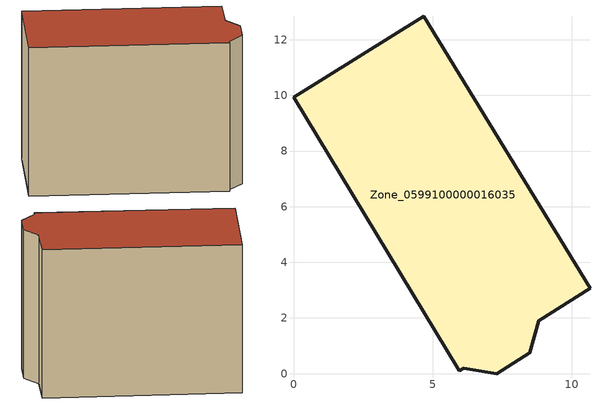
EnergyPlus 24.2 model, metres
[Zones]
Zone_0599100000016035
 floor ground (C_G): 6.12,0.2 5.97,0.1 0,9.94 4.68,12.84 10.66,3.06 8.82,1.9 8.49,0.75 7.3,0 z0
 wall outside (C_F): 4.68,12.84 0,9.94 5.97,0.1 6.12,0.2 7.3,0 8.49,0.75 8.82,1.9 10.66,3.06 4.68,12.84 z0:9.18
 roof outside (C_R): 8.82,1.9 10.66,3.06 4.68,12.84 0,9.94 5.97,0.1 6.12,0.2 7.3,0 8.49,0.75 z9.18
[BUILDING]
Pand.0599100000016035: North Axis=0; Terrain=City; Loads Convergence Tolerance Value=0.04; Temperature Convergence Tolerance Value=0.4; Solar Distribution=FullExterior; Maximum Number of Warmup Days=25; Minimum Number of Warmup Days=1
[Site:Location]
Rotterdam.The.Hague.AP_ZH_NLD Design_Conditions: Latitude=51.96; Longitude=4.45; Time Zone=1; Elevation=-4.5
[SITE:GROUNDTEMPERATURE:BUILDINGSURFACE]
18, 18, 18, 18, 18, 18, 18, 18, 18, 18, 18, 18
[MATERIAL] Thermal Absorptance=0.9; Solar Absorptance=0.7; Visible Absorptance=0.7
Name | Roughness | Thickness | Conductivity | Density | Specific Heat
G.TI.1946 | MediumSmooth | 0.15 | 1 | 540 | 1210
F.TI.1946 | Rough | 0.3 | 0.857143 | 1920 | 840
R.TI.1946 | MediumRough | 0.2 | 0.1 | 1500 | 1000
[CONSTRUCTION]
C_G: G.TI.1946
C_F: F.TI.1946
C_R: R.TI.1946
[ZONE]
Zone_0599100000016035: Type=1; Multiplier=1; Ceiling Height=Autocalculate; Volume=Autocalculate; Floor Area=autocalculate; Part of Total Floor Area=Yes
[ZONEINFILTRATION:DESIGNFLOWRATE]
Infil_Zone_0599100000016035: Zone or ZoneList or Space or SpaceList=Zone_0599100000016035; Schedule=AlwaysOn; Design Flow Rate Calculation Method=Flow/Area; Flow Rate per Floor Area=0.003; Constant Term Coefficient=1; Temperature Term Coefficient=0; Velocity Term Coefficient=0; Velocity Squared Term Coefficient=0
[HVACTEMPLATE:ZONE:IDEALLOADSAIRSYSTEM]
Zone_0599100000016035: Maximum Heating Supply Air Temperature=50; Minimum Cooling Supply Air Temperature=13; Maximum Heating Supply Air Humidity Ratio=0.0156; Minimum Cooling Supply Air Humidity Ratio=0.0077; Heating Limit=NoLimit; Cooling Limit=NoLimit; Dehumidification Control Type=ConstantSensibleHeatRatio; Cooling Sensible Heat Ratio=0.7; Dehumidification Setpoint=60; Humidification Control Type=None; Humidification Setpoint=30; Outdoor Air Method=None; Outdoor Air Flow Rate per Person=0.00944; Outdoor Air Flow Rate per Zone Floor Area=0; Outdoor Air Flow Rate per Zone=0; Demand Controlled Ventilation Type=None; Outdoor Air Economizer Type=NoEconomizer; Heat Recovery Type=None; Sensible Heat Recovery Effectiveness=0.7; Latent Heat Recovery Effectiveness=0.65
[ZONECONTROL:THERMOSTAT]
ThermostatControl_Zone_0599100000016035: Zone or ZoneList=Zone_0599100000016035; Control Type Schedule=DualSetpointControlType; Control 1=Thermostat_Zone_0599100000016035; Temperature Difference Between Cutout And Setpoint=0
[THERMOSTATSETPOINT:DUALSETPOINT]
Thermostat_Zone_0599100000016035: Heating Setpoint Temperature Schedule=HeatingSetpoint_Zone_0599100000016035; Cooling Setpoint Temperature Schedule=CoolingSetpoint_Zone_0599100000016035
[SCHEDULE:COMPACT]
HeatingSetpoint_Zone_0599100000016035: Through: 12/31, For: AllDays, Until: 24:00, 21
CoolingSetpoint_Zone_0599100000016035: Through: 12/31, For: AllDays, Until: 24:00, 24
DualSetpointControlType: Through: 12/31, For: AllDays, Until: 24:00, 4
AlwaysOn: Through: 12/31, For: AllDays, Until: 24:00, 1
